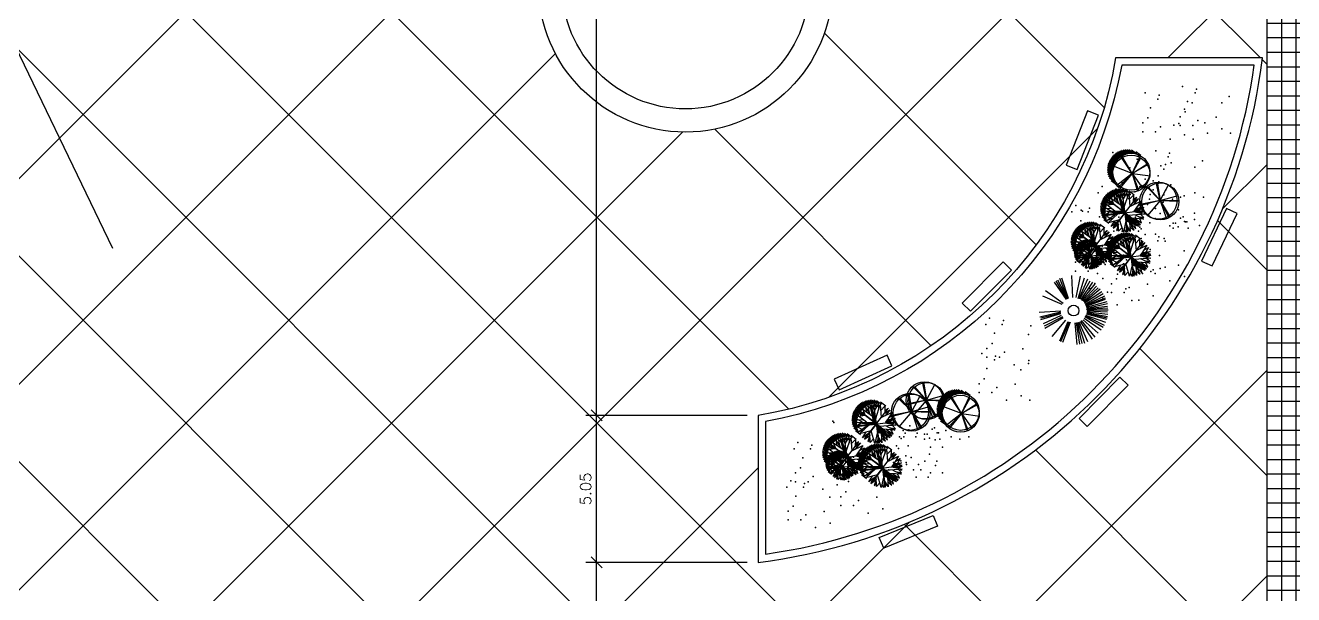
# Model space of a CAD drawing. Header units: millimetres. Extents: x 71 to 407, y 12 to 405.
# Drawn here: x 337.84 to 381.44, y 215.54 to 235.11 of the extents above; entities that cross this region are included whole.
import ezdxf

# ---------------------------------------------------------------- set-up
doc = ezdxf.new("R2010")
doc.units = ezdxf.units.MM
doc.header["$LTSCALE"] = 0.25
for name, color, linetype in [('BANCOS', 21, 'Continuous'), ('CALCADAS', 250, 'Continuous'), ('canteiro', 4, 'Continuous'), ('COTA', 240, 'Continuous'), ('GRAMA', 3, 'Continuous'), ('PAREDE', 5, 'Continuous'), ('PISO-CONCRETO', 8, 'Continuous'), ('pisos-concreto', 9, 'Continuous'), ('VP', 7, 'Continuous')]:
    doc.layers.add(name, color=color, linetype=linetype)
doc.layers.add('PLANTS', color=3, linetype='Continuous', lineweight=25)
doc.layers.add('SHADOWS', color=108, linetype='Continuous', lineweight=25)
doc.styles.get("Standard").update_dxf_attribs({"font": 'romans.shx'})
doc.dimstyles.new('250', dxfattribs={"dimscale": 2.5, "dimtxt": 0.15, "dimasz": 0.15, "dimexe": 0.15, "dimexo": 0.15, "dimgap": 0.075, "dimtad": 1, "dimzin": 4, "dimdsep": 46, "dimtxsty": 'Standard', "dimblk1": 'OBLIQUE', "dimblk2": 'OBLIQUE', "dimsah": 1, "dimcen": 0.09, "dimdle": 0.15, "dimclrd": 256, "dimclre": 256, "dimclrt": 7, "dimadec": 0, "dimazin": 0, "dimtfac": 1, "dimtmove": 2, "dimatfit": 3, "dimldrblk": 'ORIGIN', "dimfxl": 1, "dimtolj": 1, "dimtzin": 4, "dimlwd": -1, "dimarcsym": 0})

# ---------------------------------------------------------------- blocks, each defined once
blk = doc.blocks.new('B')
at = {"layer": 'BANCOS'}
blk.add_lwpolyline([(-1, 0), (1, 0), (1, 0.4), (-1, 0.4)], close=True, dxfattribs=at)
blk = doc.blocks.new('*X30')
at = {"color": 0}
for p, q in [((7.996, 13.281), (8.158, 13.281)), ((8.071, 13.25), (8.233, 13.25)), ((8.124, 13.219), (8.286, 13.219)), ((8.165, 13.188), (8.327, 13.188)), ((8.199, 13.156), (8.361, 13.156)), ((8.227, 13.125), (8.389, 13.125)), ((8.251, 13.094), (8.413, 13.094)), ((8.271, 13.062), (8.433, 13.062)), ((8.289, 13.031), (8.45, 13.031)), ((8.303, 13), (8.465, 13)), ((8.315, 12.969), (8.477, 12.969)), ((8.325, 12.938), (8.487, 12.938)), ((8.309, 12.625), (8.471, 12.625)), ((8.32, 12.656), (8.482, 12.656)), ((8.328, 12.688), (8.49, 12.688)), ((8.332, 12.906), (8.494, 12.906)), ((8.335, 12.719), (8.497, 12.719)), ((8.338, 12.875), (8.499, 12.875)), ((8.339, 12.75), (8.501, 12.75)), ((8.341, 12.844), (8.503, 12.844)), ((8.342, 12.812), (8.504, 12.812)), ((8.342, 12.781), (8.504, 12.781)), ((7.927, 12.312), (8.088, 12.312)), ((8.035, 12.344), (8.196, 12.344)), ((8.097, 12.375), (8.259, 12.375)), ((8.144, 12.406), (8.305, 12.406)), ((8.181, 12.438), (8.343, 12.438)), ((8.212, 12.469), (8.374, 12.469)), ((8.238, 12.5), (8.4, 12.5)), ((8.261, 12.531), (8.422, 12.531)), ((8.28, 12.562), (8.441, 12.562)), ((8.295, 12.594), (8.457, 12.594))]:
    blk.add_line(p, q, dxfattribs=at)
blk = doc.blocks.new('SHADOW1')
blk.add_blockref('*X30', (-7.842, -12.805))
blk = doc.blocks.new('T25C')
at = {"color": 251, "linetype": 'Continuous'}
for p, q in [((0.35, 0.363), (-0.354, -0.341)), ((-0.005, 0.012), (-0.352, 0.358)), ((-0.352, 0.358), (0.349, -0.343)), ((-0.351, 0.358), (-0.335, 0.277)), ((-0.217, 0.224), (-0.326, 0.388)), ((-0.326, 0.388), (-0.235, 0.347)), ((-0.148, 0.155), (-0.272, 0.428)), ((-0.272, 0.428), (-0.001, 0.231)), ((-0.175, 0.358), (-0.162, 0.481)), ((-0.162, 0.481), (-0.002, 0.288)), ((-0.101, 0.498), (-0.12, 0.431)), ((-0.047, 0.343), (-0.101, 0.498)), ((-0.002, 0.503), (-0.047, 0.343)), ((-0.003, 0.01), (-0.003, 0.503)), ((-0.003, 0.503), (-0.003, -0.486)), ((-0.003, 0.01), (0.35, 0.363)), ((-0.002, 0.288), (0.062, 0.504)), ((0.031, 0.399), (-0.002, 0.503)), ((-0.002, 0.231), (0.183, 0.472)), ((0.062, 0.504), (0.079, 0.336)), ((0.183, 0.472), (0.129, 0.142)), ((0.158, 0.317), (0.24, 0.446)), ((0.24, 0.446), (0.161, 0.173)), ((0.161, 0.173), (0.367, 0.345)), ((0.352, 0.365), (0.21, 0.344)), ((0.367, 0.345), (0.326, 0.238)), ((-0.5, 0.028), (-0.426, 0.061)), ((-0.228, 0.009), (-0.5, 0.028)), ((0.497, 0.009), (-0.498, 0.009)), ((-0.497, 0.073), (-0.148, 0.155)), ((-0.115, 0.009), (-0.497, 0.073)), ((-0.427, 0.022), (-0.495, 0.009)), ((-0.495, 0.009), (-0.291, -0.032)), ((-0.261, 0.128), (-0.475, 0.168)), ((-0.475, 0.168), (-0.385, 0.099)), ((-0.475, -0.149), (-0.228, 0.009)), ((-0.321, 0.215), (-0.454, 0.219)), ((-0.454, 0.219), (-0.261, 0.128)), ((-0.419, -0.266), (-0.115, 0.009)), ((-0.246, 0.131), (-0.402, 0.306)), ((-0.402, 0.306), (-0.217, 0.224)), ((-0.107, 0.016), (-0.027, 0.012)), ((-0.002, 0.009), (-0.005, 0.012)), ((-0.002, 0.009), (-0.003, 0.01)), ((-0.002, 0.009), (0.497, 0.009)), ((0.416, 0.282), (0.077, 0.009)), ((0.077, 0.009), (0.414, -0.268)), ((0.228, 0.13), (0.483, 0.129)), ((0.303, 0.191), (0.454, 0.212)), ((0.454, 0.212), (0.332, 0.13)), ((0.483, 0.129), (0.357, 0.009)), ((0.357, 0.009), (0.491, -0.075)), ((0.396, 0.046), (0.495, 0.059)), ((0.498, 0.011), (0.396, 0.046)), ((0.498, 0.005), (0.428, -0.028)), ((0.495, 0.059), (0.436, 0.084)), ((-0.291, -0.032), (-0.498, -0.042)), ((-0.498, -0.042), (-0.395, -0.098)), ((-0.239, -0.104), (-0.475, -0.149)), ((-0.324, -0.12), (-0.461, -0.187)), ((-0.461, -0.187), (-0.35, -0.204)), ((-0.167, -0.154), (-0.419, -0.266)), ((-0.219, -0.206), (-0.371, -0.327)), ((-0.371, -0.327), (-0.324, -0.224)), ((-0.354, -0.342), (-0.265, -0.307)), ((-0.302, -0.39), (-0.219, -0.206)), ((-0.159, -0.253), (-0.302, -0.39)), ((-0.21, -0.449), (-0.225, -0.316)), ((-0.154, -0.316), (-0.21, -0.449)), ((-0.141, -0.471), (-0.167, -0.154)), ((-0.003, -0.195), (-0.141, -0.471)), ((-0.057, -0.488), (-0.05, -0.288)), ((0.219, -0.439), (-0.003, -0.195)), ((0.414, -0.268), (0.097, -0.09)), ((0.097, -0.09), (0.219, -0.439)), ((0.263, -0.415), (0.174, -0.31)), ((0.491, -0.075), (0.195, -0.088)), ((0.386, -0.307), (0.238, -0.231)), ((0.238, -0.231), (0.263, -0.415)), ((0.35, -0.345), (0.251, -0.322)), ((0.251, -0.322), (0.321, -0.372)), ((0.469, -0.158), (0.278, -0.085)), ((0.278, -0.085), (0.442, -0.221)), ((0.28, -0.193), (0.386, -0.307)), ((0.319, -0.273), (0.35, -0.345)), ((0.442, -0.221), (0.327, -0.198)), ((0.376, -0.08), (0.469, -0.158)), ((-0.003, -0.336), (-0.057, -0.488)), ((0.101, -0.48), (-0.003, -0.336)), ((0.035, -0.388), (-0.003, -0.491)), ((0.117, -0.327), (0.101, -0.48)), ((0.321, -0.372), (0.257, -0.367))]:
    blk.add_line(p, q, dxfattribs=at)
at = {"color": 122, "linetype": 'Continuous'}
for p, q in [((-0.151, 0.142), (-0.44, 0.072)), ((-0.44, 0.072), (-0.107, 0.016)), ((-0.149, 0.13), (-0.377, 0.076)), ((-0.377, 0.076), (-0.116, 0.022)), ((-0.144, 0.113), (-0.32, 0.075)), ((-0.32, 0.075), (-0.079, 0.028)), ((-0.144, 0.098), (-0.263, 0.078)), ((-0.263, 0.078), (-0.099, 0.041)), ((-0.144, 0.086), (-0.21, 0.076)), ((-0.21, 0.076), (-0.122, 0.057)), ((-0.142, 0.075), (-0.162, 0.07)), ((-0.029, 0.018), (-0.151, 0.142)), ((-0.027, 0.012), (-0.149, 0.13)), ((-0.062, 0.017), (-0.144, 0.113)), ((-0.079, 0.028), (-0.144, 0.098)), ((-0.099, 0.041), (-0.144, 0.086)), ((-0.122, 0.057), (-0.142, 0.075)), ((-0.116, 0.022), (-0.062, 0.017)), ((0.012, 0.003), (0.108, -0.087)), ((0.02, 0.015), (0.145, 0.144)), ((0.075, 0.003), (0.025, 0.001)), ((0.025, 0.001), (0.109, -0.084)), ((0.028, 0.014), (0.151, 0.133)), ((0.07, 0.013), (0.028, 0.014)), ((0.049, 0.02), (0.152, 0.126)), ((0.07, 0.019), (0.049, 0.02)), ((0.236, 0.164), (0.065, 0.021)), ((0.065, 0.021), (0.154, 0.12)), ((0.344, 0.235), (0.07, 0.013)), ((0.301, 0.205), (0.07, 0.019)), ((0.363, -0.232), (0.075, 0.003)), ((0.193, 0.136), (0.109, 0.062)), ((0.109, 0.062), (0.15, 0.115)), ((0.129, 0.142), (0.416, 0.282)), ((0.145, 0.144), (0.344, 0.235)), ((0.151, 0.133), (0.301, 0.205)), ((0.152, 0.126), (0.236, 0.164)), ((0.154, 0.12), (0.193, 0.136)), ((-0.35, -0.303), (-0.214, -0.184)), ((-0.338, -0.281), (-0.254, -0.21)), ((-0.32, -0.237), (-0.338, -0.281)), ((-0.214, -0.184), (-0.32, -0.237)), ((-0.254, -0.21), (-0.315, -0.248)), ((-0.274, -0.353), (-0.208, -0.218)), ((-0.167, -0.244), (-0.274, -0.353)), ((-0.244, -0.307), (-0.207, -0.226)), ((-0.172, -0.239), (-0.244, -0.307)), ((-0.183, -0.235), (-0.224, -0.281)), ((-0.224, -0.281), (-0.209, -0.239)), ((-0.195, -0.235), (-0.211, -0.25)), ((-0.21, -0.214), (-0.167, -0.168)), ((-0.209, -0.239), (-0.195, -0.228)), ((-0.208, -0.218), (-0.179, -0.196)), ((-0.207, -0.226), (-0.19, -0.214)), ((-0.195, -0.228), (-0.195, -0.235)), ((-0.19, -0.214), (-0.183, -0.235)), ((-0.179, -0.196), (-0.172, -0.239)), ((-0.167, -0.168), (-0.167, -0.244)), ((0.075, -0.005), (0.048, -0.006)), ((0.048, -0.006), (0.116, -0.08)), ((0.079, -0.012), (0.062, -0.016)), ((0.062, -0.016), (0.12, -0.078)), ((0.078, -0.02), (0.072, -0.025)), ((0.072, -0.025), (0.128, -0.076)), ((0.3, -0.189), (0.075, -0.005)), ((0.171, -0.101), (0.078, -0.02)), ((0.225, -0.14), (0.079, -0.012)), ((0.108, -0.087), (0.363, -0.232)), ((0.109, -0.084), (0.3, -0.189)), ((0.116, -0.08), (0.225, -0.14)), ((0.12, -0.078), (0.171, -0.101))]:
    blk.add_line(p, q, dxfattribs=at)
blk = doc.blocks.new('T41')
at = {"color": 86, "linetype": 'Continuous'}
for p, q in [((0.004, 0.005), (-0.195, 0.432)), ((0.004, 0.005), (-0.082, 0.469)), ((0.004, 0.005), (-0.054, 0.475)), ((0.004, 0.005), (0.382, 0.324)), ((0.004, 0.005), (-0.443, 0.154)), ((-0.442, -0.144), (0.004, 0.005)), ((0.004, 0.005), (-0.435, -0.172)), ((0.004, 0.005), (-0.285, -0.343)), ((0.004, 0.005), (-0.285, -0.401)), ((0.004, 0.005), (0.407, 0.292)), ((0.004, 0.005), (0.442, 0.238)), ((0.004, 0.005), (0.437, -0.256)), ((0.004, 0.005), (0.212, -0.469)), ((0.004, 0.005), (0.186, -0.48))]:
    blk.add_line(p, q, dxfattribs=at)
at = {"color": 3, "linetype": 'Continuous'}
for centre in [(0.018, -0.039), (0.029, 0.01)]:
    blk.add_circle(centre, 0.472, dxfattribs=at)
blk = doc.blocks.new('T34A')
at = {"color": 91, "linetype": 'Continuous'}
for p, q in [((-0.076, 0.182), (-0.233, 0.446)), ((-0.071, 0.189), (-0.207, 0.461)), ((-0.056, 0.186), (-0.181, 0.472)), ((-0.053, 0.193), (-0.15, 0.492)), ((-0.044, 0.198), (-0.124, 0.494)), ((0.018, 0.205), (0.023, 0.524)), ((0.068, 0.202), (0.148, 0.506)), ((0.095, 0.188), (0.207, 0.48)), ((0.109, 0.186), (0.251, 0.463)), ((0.119, 0.18), (0.286, 0.434)), ((0.14, 0.169), (0.32, 0.409)), ((0.149, 0.157), (0.353, 0.383)), ((-0.14, 0.116), (-0.411, 0.253)), ((-0.126, 0.129), (-0.369, 0.33)), ((0.159, 0.148), (0.371, 0.351)), ((0.169, 0.137), (0.396, 0.324)), ((0.177, 0.128), (0.422, 0.307)), ((0.182, 0.118), (0.442, 0.269)), ((0.191, 0.1), (0.463, 0.238)), ((0.199, 0.089), (0.481, 0.2)), ((-0.166, 0.022), (-0.48, 0.023)), ((-0.171, 0.005), (-0.474, -0.047)), ((0.198, 0.081), (0.491, 0.171)), ((0.203, 0.026), (0.516, 0.027)), ((0.206, 0.067), (0.489, 0.154)), ((0.21, 0.054), (0.509, 0.116)), ((0.21, 0.042), (0.513, 0.088)), ((0.211, 0), (0.507, -0.033)), ((0.213, 0.015), (0.516, -0.002)), ((0.215, 0.035), (0.51, 0.052)), ((-0.172, -0.018), (-0.467, -0.085)), ((-0.169, -0.009), (-0.463, -0.064)), ((-0.166, -0.045), (-0.435, -0.148)), ((-0.15, -0.065), (-0.42, -0.18)), ((-0.137, -0.078), (-0.412, -0.215)), ((-0.107, -0.112), (-0.319, -0.339)), ((-0.074, -0.141), (-0.214, -0.414)), ((-0.058, -0.144), (-0.197, -0.424)), ((-0.042, -0.149), (-0.171, -0.435)), ((0.027, -0.16), (0.036, -0.476)), ((0.044, -0.163), (0.072, -0.471)), ((0.055, -0.158), (0.106, -0.468)), ((0.069, -0.154), (0.147, -0.461)), ((0.084, -0.152), (0.189, -0.442)), ((0.103, -0.145), (0.263, -0.411)), ((0.121, -0.134), (0.303, -0.384)), ((0.148, -0.124), (0.352, -0.333)), ((0.163, -0.103), (0.399, -0.287)), ((0.177, -0.08), (0.43, -0.25)), ((0.187, -0.069), (0.449, -0.22)), ((0.188, -0.061), (0.47, -0.179)), ((0.195, -0.041), (0.486, -0.136)), ((0.205, -0.03), (0.495, -0.117)), ((0.208, -0.022), (0.502, -0.097)), ((0.213, -0.012), (0.511, -0.068))]:
    blk.add_line(p, q, dxfattribs=at)
at = {"color": 1, "linetype": 'Continuous'}
blk.add_circle((0.018, 0.017), 0.0777, dxfattribs=at)
blk = doc.blocks.new('_OBLIQUE')
at = {"color": 0, "linetype": 'ByBlock'}
blk.add_line((-0.5, -0.5), (0.5, 0.5), dxfattribs=at)
blk = doc.blocks.new('*D73')
at = {"layer": 'COTA'}
blk.add_line((357.478, 208.968), (357.478, 217.024), dxfattribs=at)
at = {"layer": 'COTA', "lineweight": -2}
for p, q in [((362.657, 216.649), (357.103, 216.649)), ((362.657, 209.343), (357.103, 209.343))]:
    blk.add_line(p, q, dxfattribs=at)
at = {"layer": 'DEFPOINTS', "color": 0}
for p in [(357.478, 216.649), (363.032, 216.649), (363.032, 209.343)]:
    blk.add_point(p, dxfattribs=at)
at = {"layer": 'COTA', "xscale": 0.375, "yscale": 0.375, "zscale": 0.375}
for p, rotation in [((357.478, 216.649), 90), ((357.478, 209.343), 270)]:
    blk.add_blockref('_OBLIQUE', p, dxfattribs=dict(at, rotation=rotation))
at = {"layer": 'COTA', "color": 7, "insert": (357.103, 212.996), "char_height": 0.375, "attachment_point": 5, "rotation": 90}
blk.add_mtext('\\A1;7.31', dxfattribs=at)
blk = doc.blocks.new('_Origin')
at = {"color": 0, "linetype": 'ByBlock', "lineweight": -2}
blk.add_line((0, 0), (-1, 0), dxfattribs=at)
blk.add_circle((0, 0), 0.5, dxfattribs=at)
blk = doc.blocks.new('*D74')
at = {"layer": 'COTA'}
blk.add_line((357.478, 216.274), (357.478, 222.077), dxfattribs=at)
at = {"layer": 'COTA', "lineweight": -2}
for p, q in [((362.657, 221.702), (357.103, 221.702)), ((362.657, 216.649), (357.103, 216.649))]:
    blk.add_line(p, q, dxfattribs=at)
at = {"layer": 'DEFPOINTS', "color": 0}
for p in [(357.478, 221.702), (363.032, 221.702), (363.032, 216.649)]:
    blk.add_point(p, dxfattribs=at)
at = {"layer": 'COTA', "xscale": 0.375, "yscale": 0.375, "zscale": 0.375}
for p, rotation in [((357.478, 221.702), 90), ((357.478, 216.649), 270)]:
    blk.add_blockref('_OBLIQUE', p, dxfattribs=dict(at, rotation=rotation))
at = {"layer": 'COTA', "color": 7, "insert": (357.103, 219.176), "char_height": 0.375, "attachment_point": 5, "rotation": 90}
blk.add_mtext('\\A1;5.05', dxfattribs=at)
blk = doc.blocks.new('*D75')
at = {"layer": 'COTA'}
blk.add_line((357.478, 221.327), (357.478, 251.868), dxfattribs=at)
at = {"layer": 'COTA', "lineweight": -2}
for p, q in [((362.907, 251.493), (357.103, 251.493)), ((362.657, 221.702), (357.103, 221.702))]:
    blk.add_line(p, q, dxfattribs=at)
at = {"layer": 'DEFPOINTS', "color": 0}
for p in [(357.478, 251.493), (363.282, 251.493), (363.032, 221.702)]:
    blk.add_point(p, dxfattribs=at)
at = {"layer": 'COTA', "xscale": 0.375, "yscale": 0.375, "zscale": 0.375}
for p, rotation in [((357.478, 251.493), 90), ((357.478, 221.702), 270)]:
    blk.add_blockref('_OBLIQUE', p, dxfattribs=dict(at, rotation=rotation))
at = {"layer": 'COTA', "color": 7, "insert": (357.103, 236.597), "char_height": 0.375, "attachment_point": 5, "rotation": 90}
blk.add_mtext('\\A1;29.79', dxfattribs=at)

msp = doc.modelspace()

# ---------------------------------------------------------------- hatches: boundary and pattern name
at = {"layer": 'PISO-CONCRETO'}
h = msp.add_hatch(dxfattribs=at)
h.set_pattern_fill('_USER', color=256, scale=0.5, style=0, double=1, pattern_type=0)
h.set_pattern_definition([(0, (311.53186, 147.1925), (0, 0.5), []), (90, (311.53186, 147.1925), (-0.5, 3e-17), [])])
edge = h.paths.add_edge_path()
edge.add_arc((378.032, 149.693), 7.5, 270, 360)
edge.add_line((385.532, 149.693), (385.532, 253.993))
edge.add_arc((378.032, 253.993), 7.5, 0, 90)
edge.add_line((378.032, 261.493), (245.032, 261.493))
edge.add_arc((245.032, 253.993), 7.5, 90, 180)
edge.add_line((237.532, 253.993), (237.532, 149.693))
edge.add_arc((245.032, 149.693), 7.5, 180, 270)
edge.add_line((245.032, 142.193), (378.032, 142.193))
edge = h.paths.add_edge_path(flags=16)
edge.add_arc((378.032, 149.693), 2.5, 270, 360)
edge.add_line((380.532, 149.693), (380.532, 253.993))
edge.add_arc((378.032, 253.993), 2.5, 0, 90)
edge.add_line((378.032, 256.493), (245.032, 256.493))
edge.add_arc((245.032, 253.993), 2.5, 90, 180)
edge.add_line((242.532, 253.993), (242.532, 149.693))
edge.add_arc((245.032, 149.693), 2.5, 180, 270)
edge.add_line((245.032, 147.193), (378.032, 147.193))
at = {"layer": 'pisos-concreto'}
h = msp.add_hatch(dxfattribs=at)
h.set_pattern_fill('_USER', color=256, scale=5, angle=45, style=0, double=1, pattern_type=0)
h.set_pattern_definition([(45, (311.532, 147.1925), (-3.53553, 3.53553), []), (135, (311.532, 147.1925), (-3.53553, -3.53553), [])])
h.paths.add_polyline_path([(363.032, 221.702, 0.319198), (375.322, 233.993), (380.375, 233.993, -0.170799), (374.437, 222.118), (380.532, 222.118), (380.532, 253.993, 0.414214), (378.032, 256.493), (372.338, 256.493), (372.338, 252.636, -0.206358), (380.375, 238.993), (375.322, 238.993, 0.319198), (363.032, 251.283), (363.032, 256.336, -0.127213), (372.338, 252.636), (372.338, 256.493), (360.532, 256.493), (360.532, 241.543, -0.414214), (365.582, 236.493, -1), (355.482, 236.493, -0.414214), (360.532, 241.543), (360.532, 256.493), (351.754, 256.493), (351.754, 254.463, -0.082452), (358.032, 256.336), (358.032, 251.283, 0.319198), (345.742, 238.993), (340.689, 238.993, -0.252967), (351.754, 254.463), (351.754, 256.493), (331.826, 256.493), (331.826, 251.961, -0.378826), (335.557, 247.743, -1), (327.057, 247.743, -0.450509), (331.826, 251.961), (331.826, 256.493), (321.925, 256.493, 0.098776), (308.175, 253.329), (308.175, 247.753, -0.068045), (316.048, 250.725), (316.717, 247.8, -0.014968), (318.365, 248.126), (318.858, 245.167, 0.182114), (303.573, 236.304), (301.25, 238.202, -0.014968), (302.351, 239.47), (300.145, 241.504, -0.082452), (308.175, 247.753), (308.175, 253.329, 0.161455), (291.463, 237.972), (272.943, 256.493), (251.768, 256.493, -0.220092), (258.808, 253.236), (256.902, 251.618, 1), (246.634, 242.894), (244.729, 241.276, -0.177903), (242.532, 247.256), (242.532, 229.122), (244.735, 229.122), (244.144, 229.712), (264.863, 250.43), (289.611, 225.681), (268.893, 204.963), (244.735, 229.122), (242.532, 229.122), (242.532, 200.011), (245.379, 200.011, -0.094039), (245.032, 201.843, -1), (255.032, 201.843, -0.094039), (254.684, 200.011), (270.186, 200.011, -0.657735), (284.878, 200.011), (290.14, 200.011, 0.135728), (286.72, 206.039), (290.256, 209.574, -0.493239), (286.532, 181.254), (284.032, 185.584, 0.335111), (290.14, 200.011), (284.878, 200.011, -0.102155), (285.532, 196.843, -1), (269.532, 196.843, -0.102155), (270.186, 200.011), (254.684, 200.011, -0.681016), (245.379, 200.011), (242.532, 200.011), (242.532, 183.595), (251.16, 183.595, -0.118042), (259.875, 186.879), (259.875, 183.595), (264.875, 183.595), (264.875, 186.879, -0.342564), (282.218, 169.536), (277.165, 169.536, 0.319198), (264.875, 181.826), (264.875, 183.595), (259.875, 183.595), (259.875, 181.826, 0.319198), (247.585, 169.536), (242.532, 169.536), (242.532, 164.536), (247.585, 164.536, 0.319198), (259.875, 152.245), (259.875, 147.193), (264.875, 147.193), (264.875, 152.245, 0.319198), (277.165, 164.536), (282.218, 164.536, -0.168261), (276.422, 152.799), (276.422, 147.193), (301.532, 147.193), (301.532, 167.193), (306.532, 167.193), (306.532, 147.193), (316.532, 147.193), (316.532, 167.193), (321.532, 167.193), (321.532, 147.193), (343.532, 147.193), (343.532, 152.193), (347.155, 152.193), (347.155, 157.666), (345.594, 157.193, -0.243304), (348.934, 175.263), (352.507, 171.69, 0.232179), (350.379, 158.644), (347.155, 157.666), (347.155, 152.193), (349.532, 152.193), (349.532, 147.193), (359.532, 147.193), (359.532, 152.193), (365.532, 152.193), (365.532, 147.193), (378.032, 147.193, 0.414214), (380.532, 149.693), (380.532, 152.193), (375.532, 152.193), (375.532, 158.193), (380.532, 158.193), (380.532, 168.193), (375.532, 168.193), (375.532, 174.193), (380.532, 174.193), (380.532, 180.968), (372.265, 180.968), (370.532, 176.833, 0.259311), (356.042, 175.226), (352.469, 178.799, -0.27058), (372.465, 181.445), (372.265, 180.968), (380.532, 180.968), (380.532, 194.343), (363.032, 194.343), (363.032, 199.343), (380.532, 199.343), (380.532, 204.343), (363.032, 204.343), (363.032, 209.343), (380.532, 209.343), (380.532, 222.118), (374.437, 222.118, -0.16227), (363.032, 216.649)])
h.paths.add_polyline_path([(267.425, 167.036, -1), (257.325, 167.036, -1)], flags=16)
h.paths.add_polyline_path([(266.625, 167.036, -1), (258.125, 167.036, -1)], flags=0)
h.paths.add_polyline_path([(265.29, 169.774, -0.396021), (265.29, 164.297), (262.552, 167.036), (262.375, 167.036), (262.375, 166.859), (265.114, 164.12, -0.396021), (259.636, 164.12), (262.375, 166.859), (262.375, 167.036), (262.198, 167.036), (259.46, 164.297, -0.396021), (259.46, 169.774), (262.198, 167.036), (262.375, 167.036), (262.375, 167.212), (259.636, 169.951, -0.396021), (265.114, 169.951), (262.375, 167.212), (262.375, 167.036), (262.552, 167.036)], flags=0)

# ---------------------------------------------------------------- linework, layer by layer
at = {"layer": 'CALCADAS'}
msp.add_lwpolyline([(378.032, 147.193, 0.414214), (380.532, 149.693), (380.532, 253.993, 0.414214), (378.032, 256.493), (245.032, 256.493, 0.414214), (242.532, 253.993), (242.532, 149.693, 0.414214), (245.032, 147.193)], format="xyb", close=True, dxfattribs=at)
at = {"layer": 'canteiro'}
for points in [[(380.375, 233.993), (375.322, 233.993, -0.319198), (363.032, 221.702), (363.032, 216.649, 0.342564)], [(380.089, 233.743), (375.532, 233.743, -0.311572), (363.282, 221.493), (363.282, 216.935, 0.334557)]]:
    msp.add_lwpolyline(points, format="xyb", close=True, dxfattribs=at)
at = {"layer": 'GRAMA', "linetype": 'Continuous'}
for p in [(377.625, 233.011), (378.102, 232.925), (376.343, 232.798), (376.777, 232.581), (376.82, 232.711), (377.798, 232.491), (377.948, 232.451), (378.058, 232.795), (378.969, 232.448), (379.229, 232.665), (376.517, 232.278), (377.687, 232.235), (377.712, 232.145), (376.256, 231.758), (376.43, 231.931), (376.864, 231.628), (377.322, 231.687), (377.495, 231.744), (377.538, 231.972), (377.538, 231.668), (377.972, 231.668), (378.145, 231.842), (378.39, 231.758), (378.777, 231.957), (378.975, 231.56), (376.256, 231.455), (376.69, 231.455), (377.197, 231.198), (377.694, 231.347), (377.992, 231.198), (378.478, 231.411), (379.273, 231.411), (375.224, 230.745), (375.631, 230.734), (376.699, 230.805), (377.176, 230.719), (376.065, 230.517), (376.108, 230.647), (376.873, 230.285), (377.038, 230.335), (377.133, 230.589), (377.236, 230.387), (378.043, 230.242), (378.304, 230.459), (375.718, 229.868), (375.805, 230.214), (376.336, 229.82), (376.786, 229.939), (376.975, 230.171), (374.854, 229.573), (375.331, 229.487), (375.346, 229.382), (375.544, 229.694), (375.544, 229.391), (375.978, 229.391), (376.152, 229.564), (376.206, 229.603), (376.612, 229.765), (376.612, 229.462), (376.77, 229.603), (376.783, 229.68), (376.813, 229.733), (377.046, 229.462), (377.22, 229.635), (374.724, 229.357), (375.028, 229.053), (375.288, 229.357), (375.78, 229.165), (375.823, 229.295), (376.199, 229.01), (376.423, 228.954), (376.485, 229.134), (376.51, 229.3), (376.951, 229.035), (376.982, 229.283), (377.28, 229.134), (377.553, 229.205), (377.681, 229.257), (378.05, 229.354), (378.348, 229.205), (373.819, 228.698), (373.949, 228.915), (374.142, 228.763), (374.18, 228.724), (374.382, 228.698), (374.426, 228.828), (374.768, 228.533), (374.941, 228.707), (375.053, 228.589), (375.433, 228.515), (375.52, 228.862), (376.006, 228.519), (376.25, 228.78), (376.691, 228.819), (376.857, 228.65), (377.488, 228.766), (377.643, 228.531), (378.034, 228.661), (374.122, 228.395), (374.768, 228.23), (375.201, 228.23), (375.26, 228.342), (375.293, 228.352), (375.375, 228.403), (375.678, 228.257), (375.867, 228.212), (376.155, 228.17), (376.205, 228.122), (376.25, 228.477), (376.498, 228.328), (376.683, 228.477), (377.19, 228.22), (377.297, 228.314), (377.297, 228.141), (377.383, 228.314), (377.47, 228.184), (377.557, 228.488), (377.687, 228.369), (377.73, 228.358), (377.774, 228.358), (377.817, 228.141), (378.034, 228.444), (378.207, 228.228), (373.862, 227.875), (373.901, 227.793), (374.031, 228.01), (374.036, 228.048), (374.465, 227.793), (374.469, 227.745), (374.508, 227.923), (375.101, 227.861), (375.26, 228.039), (375.548, 228.04), (375.693, 228.039), (375.708, 227.973), (375.851, 227.737), (376.111, 228.04), (376.2, 227.782), (376.206, 227.711), (376.336, 227.927), (376.697, 227.931), (376.77, 227.711), (376.813, 227.841), (376.995, 227.782), (377.022, 227.693), (373.862, 227.572), (374.205, 227.49), (374.296, 227.572), (374.726, 227.234), (374.803, 227.315), (374.826, 227.433), (374.857, 227.521), (375.266, 227.269), (375.299, 227.464), (375.375, 227.447), (375.591, 227.217), (375.743, 227.183), (375.764, 227.39), (376.51, 227.408), (376.829, 227.202), (377.681, 227.364), (373.944, 226.97), (374.112, 227.025), (374.118, 227.143), (374.329, 227.085), (374.395, 226.888), (374.525, 227.105), (374.552, 226.84), (374.676, 227.035), (374.959, 226.888), (375.002, 227.018), (375.136, 227.053), (375.183, 226.956), (375.44, 226.749), (375.591, 226.914), (375.7, 227.053), (376.025, 226.914), (376.198, 227.087), (376.25, 226.888), (376.423, 227.061), (376.857, 226.758), (377.028, 226.805), (377.488, 226.873), (373.944, 226.667), (374.378, 226.667), (374.699, 226.585), (374.885, 226.409), (375.353, 226.403), (375.382, 226.558), (375.869, 226.541), (376.25, 226.584), (376.531, 226.656), (376.61, 226.706), (376.683, 226.584), (377.19, 226.327), (377.687, 226.476), (374.438, 226.065), (374.612, 226.238), (375.045, 225.935), (375.179, 226.229), (375.179, 225.926), (375.613, 225.926), (375.677, 226.05), (375.786, 226.099), (376.418, 226.215), (374.438, 225.762), (374.872, 225.762), (375.379, 225.504), (375.876, 225.653), (376.12, 225.669), (376.617, 225.818), (370.985, 225.047), (370.855, 224.831), (371.419, 224.831), (371.462, 224.961), (372.409, 224.784), (371.072, 224.181), (371.158, 224.528), (372.329, 224.484), (370.718, 223.831), (370.898, 224.008), (370.898, 223.704), (371.195, 223.744), (371.332, 223.704), (371.505, 223.878), (372.137, 223.993), (370.892, 223.311), (371.152, 223.614), (371.839, 223.447), (372.063, 223.268), (372.323, 223.484), (372.336, 223.596), (370.805, 222.964), (370.632, 222.791), (370.632, 222.488), (371.065, 222.488), (371.239, 222.661), (371.87, 222.777), (371.572, 222.231), (372.069, 222.38), (372.367, 222.231), (365.598, 221.504), (365.635, 221.465), (366.509, 221.33), (367.61, 221.18), (367.644, 221.21), (367.774, 221.427), (368.021, 221.18), (368.087, 221.093), (368.208, 221.21), (368.251, 221.34), (368.498, 221.093), (369.013, 221.229), (369.099, 221.272), (369.186, 221.099), (369.229, 221.099), (369.49, 221.402), (369.49, 221.185), (364.399, 220.769), (364.876, 220.682), (367.48, 220.963), (367.783, 220.66), (367.891, 220.963), (367.948, 220.907), (368.043, 220.963), (368.195, 220.66), (368.455, 220.963), (368.752, 221.055), (368.752, 220.882), (368.839, 221.055), (368.926, 220.925), (369.119, 220.864), (369.273, 220.882), (369.663, 220.969), (369.967, 220.882), (370.27, 220.969), (364.269, 220.552), (364.572, 220.249), (364.833, 220.552), (365.743, 220.205), (366.313, 220.262), (367.688, 220.387), (367.696, 220.313), (367.861, 220.56), (368.108, 220.313), (368.295, 220.257), (368.926, 220.373), (368.954, 220.617), (369.366, 220.617), (364.486, 219.902), (365.784, 219.826), (365.963, 219.946), (366.132, 219.777), (366.182, 219.975), (366.281, 220.174), (366.44, 219.859), (367.523, 220.14), (367.523, 219.837), (367.688, 220.084), (367.935, 220.14), (367.935, 219.837), (367.957, 219.837), (368.121, 220.084), (368.13, 220.01), (368.368, 219.837), (368.542, 220.01), (368.628, 219.827), (368.761, 220.126), (369.125, 219.976), (369.173, 220.126), (364.152, 219.452), (364.312, 219.729), (364.312, 219.425), (364.629, 219.365), (364.746, 219.425), (364.919, 219.599), (365.551, 219.714), (365.568, 219.766), (365.833, 219.729), (366.137, 219.426), (366.397, 219.729), (367.307, 219.382), (368.463, 219.58), (368.875, 219.58), (368.96, 219.729), (369.372, 219.729), (364.022, 219.235), (364.325, 218.932), (364.586, 219.235), (365.253, 219.168), (365.749, 219.317), (365.876, 218.906), (366.05, 219.079), (364.239, 218.585), (365.496, 218.889), (365.876, 218.603), (366.31, 218.603), (366.483, 218.776), (367.115, 218.892), (367.314, 218.494), (364.065, 218.412), (364.065, 218.109), (364.499, 218.109), (364.672, 218.282), (365.304, 218.398), (366.817, 218.345), (365.006, 217.852), (365.502, 218.001)]:
    msp.add_point(p, dxfattribs=at)
at = {"layer": 'PAREDE'}
msp.add_circle((360.532, 236.493), 4.25, dxfattribs=at)
at = {"layer": 'pisos-concreto'}
msp.add_circle((360.532, 236.493), 5.05, dxfattribs=at)
at = {"layer": 'VP'}
msp.add_line((323.471, 263.447), (340.83, 227.449), dxfattribs=at)

# ---------------------------------------------------------------- block references
at = {"layer": 'BANCOS'}
for p, rotation in [((373.992, 231.239), 248.5229823464973), ((378.705, 227.915), 244.598893564823), ((366.556, 223.359), 204.4837604204429)]:
    msp.add_blockref('B', p, dxfattribs=dict(at, rotation=rotation))
at = {"layer": 'BANCOS', "xscale": -1}
for p, rotation in [((370.749, 226.275), 225.1567203932181), ((374.768, 222.309), 225.2405967318048), ((368.121, 217.885), 202.3226103331419)]:
    msp.add_blockref('B', p, dxfattribs=dict(at, rotation=rotation))
at = {"layer": 'PLANTS'}
for name, p, xscale, yscale, zscale, rotation in [('T41', (375.893, 230.033), 1.350000000000151, 1.350000000000051, 1.35, 190.3098758809369), ('T41', (376.851, 229.101), 1.34999999999989, 1.350000000000051, 1.35, 260.7099999999967), ('T25C', (375.647, 228.682), 1.34999999999995, 1.350000000000051, 1.35, 142.5866353644999), ('T25C', (374.635, 227.54), 1.34999999999995, 1.350000000000051, 1.35, 142.5866353644999), ('T25C', (375.862, 227.167), 1.34999999999995, 1.350000000000051, 1.35, 142.5866353644999), ('T25C', (374.474, 227.195), 0.9112499999998871, 0.9112500000001944, 0.9112500000000001, 142.5866353645028), ('T34A', (373.836, 225.264), 2.376000000000184, 2.376000000000204, 2.376, 3.599999999995207), ('T41', (368.813, 222.236), 1.34999999999989, 1.350000000000051, 1.35, 260.7099999999967), ('T41', (368.306, 221.842), 1.34999999999989, 1.350000000000051, 1.35, 260.7099999999967), ('T41', (370.027, 221.779), 1.350000000000151, 1.350000000000051, 1.35, 190.3098758809369), ('T25C', (367.103, 221.423), 1.34999999999995, 1.350000000000051, 1.35, 142.5866353644999), ('T25C', (366.09, 220.281), 1.34999999999995, 1.350000000000051, 1.35, 142.5866353644999), ('T25C', (367.318, 219.908), 1.34999999999995, 1.350000000000051, 1.35, 142.5866353644999), ('T25C', (365.93, 219.936), 0.9112499999998871, 0.9112500000001944, 0.9112500000000001, 142.5866353645028)]:
    msp.add_blockref(name, p, dxfattribs=dict(at, xscale=xscale, yscale=yscale, zscale=zscale, rotation=rotation))
at = {"layer": 'SHADOWS'}
for p, xscale, yscale, zscale, rotation in [((375.893, 230.033), 1.350000000000002, 1.350000000000051, 1.35, 143.9443498809402), ((375.647, 228.682), 1.349999999999972, 1.350000000000051, 1.35, 142.5871814862792), ((374.635, 227.54), 1.349999999999972, 1.350000000000051, 1.35, 142.5871814862792), ((375.862, 227.167), 1.349999999999972, 1.350000000000051, 1.35, 142.5871814862792), ((374.474, 227.195), 0.9112500000000223, 0.9112500000001944, 0.9112500000000001, 142.5871814862855), ((370.027, 221.779), 1.350000000000002, 1.350000000000051, 1.35, 143.9443498809402), ((367.103, 221.423), 1.349999999999972, 1.350000000000051, 1.35, 142.5871814862792), ((366.09, 220.281), 1.349999999999972, 1.350000000000051, 1.35, 142.5871814862792), ((365.93, 219.936), 0.9112500000000223, 0.9112500000001944, 0.9112500000000001, 142.5871814862855), ((367.318, 219.908), 1.349999999999972, 1.350000000000051, 1.35, 142.5871814862792)]:
    msp.add_blockref('SHADOW1', p, dxfattribs=dict(at, xscale=xscale, yscale=yscale, zscale=zscale, rotation=rotation))

# ---------------------------------------------------------------- dimensions: what is measured, and where the dimension line sits
at = {"layer": 'COTA'}
for base, p1, p2, picture, middle in [((357.478, 251.493), (363.032, 221.702), (363.282, 251.493), '*D75', (357.103, 236.597)), ((357.478, 221.702), (363.032, 216.649), (363.032, 221.702), '*D74', (357.103, 219.176)), ((357.478, 216.649), (363.032, 209.343), (363.032, 216.649), '*D73', (357.103, 212.996))]:
    dim = msp.add_linear_dim(base=base, p1=p1, p2=p2, angle=90, dimstyle='250', dxfattribs=at)
    dim.commit()
    dim.dimension.update_dxf_attribs({"geometry": picture, "text_midpoint": middle})

doc.saveas('drawing.dxf')
